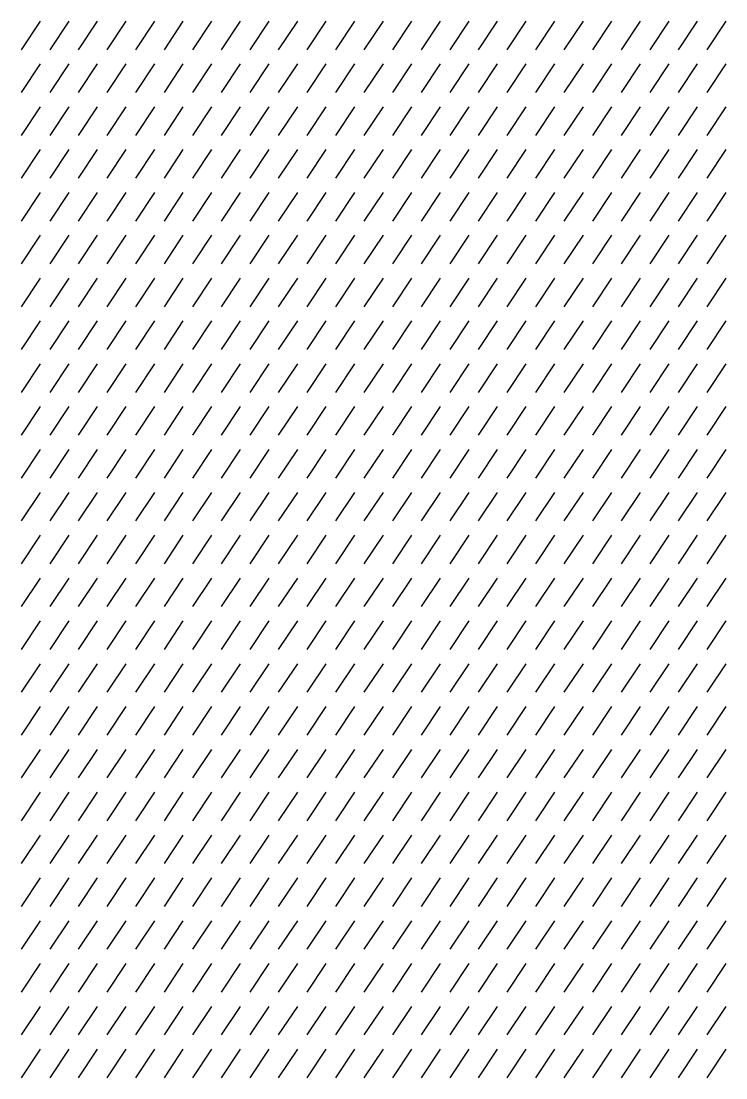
# Model space of a CAD drawing. Header units: inches. Extents: x -55 to 1004, y 12 to 2250.
# Drawn here: x -33.5 to 36.1, y 1503.8 to 1608 of the extents above; entities that cross this region are included whole.
import ezdxf

# ---------------------------------------------------------------- set-up
doc = ezdxf.new("R2010")
doc.units = ezdxf.units.IN
doc.header["$MEASUREMENT"] = 0

msp = doc.modelspace()

# ---------------------------------------------------------------- linework, layer by layer
for p, q in [((-31.59, 1607.99), (-33.47, 1605.17)), ((-28.77, 1607.99), (-30.65, 1605.17)), ((-25.95, 1607.99), (-27.83, 1605.17)), ((-23.13, 1607.99), (-25.01, 1605.17)), ((-20.31, 1607.99), (-22.19, 1605.17)), ((-17.5, 1607.99), (-19.37, 1605.17)), ((-14.68, 1607.99), (-16.56, 1605.17)), ((-11.86, 1607.99), (-13.74, 1605.17)), ((-9.04, 1607.99), (-10.92, 1605.17)), ((-6.22, 1607.99), (-8.1, 1605.17)), ((-3.4, 1607.99), (-5.28, 1605.17)), ((-0.59, 1607.99), (-2.47, 1605.17)), ((2.23, 1607.99), (0.35, 1605.17)), ((5.05, 1607.99), (3.17, 1605.17)), ((7.87, 1607.99), (5.99, 1605.17)), ((10.69, 1607.99), (8.81, 1605.17)), ((13.5, 1607.99), (11.63, 1605.17)), ((16.32, 1607.99), (14.44, 1605.17)), ((19.14, 1607.99), (17.26, 1605.17)), ((21.96, 1607.99), (20.08, 1605.17)), ((24.78, 1607.99), (22.9, 1605.17)), ((27.6, 1607.99), (25.72, 1605.17)), ((30.41, 1607.99), (28.54, 1605.17)), ((33.23, 1607.99), (31.35, 1605.17)), ((36.05, 1607.99), (34.17, 1605.17)), ((-31.59, 1603.77), (-33.47, 1600.95)), ((-28.77, 1603.77), (-30.65, 1600.95)), ((-25.95, 1603.77), (-27.83, 1600.95)), ((-23.13, 1603.77), (-25.01, 1600.95)), ((-20.31, 1603.77), (-22.19, 1600.95)), ((-17.5, 1603.77), (-19.37, 1600.95)), ((-14.68, 1603.77), (-16.56, 1600.95)), ((-11.86, 1603.77), (-13.74, 1600.95)), ((-9.04, 1603.77), (-10.92, 1600.95)), ((-6.22, 1603.77), (-8.1, 1600.95)), ((-3.4, 1603.77), (-5.28, 1600.95)), ((-0.59, 1603.77), (-2.47, 1600.95)), ((2.23, 1603.77), (0.35, 1600.95)), ((5.05, 1603.77), (3.17, 1600.95)), ((7.87, 1603.77), (5.99, 1600.95)), ((10.69, 1603.77), (8.81, 1600.95)), ((13.5, 1603.77), (11.63, 1600.95)), ((16.32, 1603.77), (14.44, 1600.95)), ((19.14, 1603.77), (17.26, 1600.95)), ((21.96, 1603.77), (20.08, 1600.95)), ((24.78, 1603.77), (22.9, 1600.95)), ((27.6, 1603.77), (25.72, 1600.95)), ((30.41, 1603.77), (28.54, 1600.95)), ((33.23, 1603.77), (31.35, 1600.95)), ((36.05, 1603.77), (34.17, 1600.95)), ((-31.59, 1599.54), (-33.47, 1596.72)), ((-28.77, 1599.54), (-30.65, 1596.72)), ((-25.95, 1599.54), (-27.83, 1596.72)), ((-23.13, 1599.54), (-25.01, 1596.72)), ((-20.31, 1599.54), (-22.19, 1596.72)), ((-17.5, 1599.54), (-19.37, 1596.72)), ((-14.68, 1599.54), (-16.56, 1596.72)), ((-11.86, 1599.54), (-13.74, 1596.72)), ((-9.04, 1599.54), (-10.92, 1596.72)), ((-6.22, 1599.54), (-8.1, 1596.72)), ((-3.4, 1599.54), (-5.28, 1596.72)), ((-0.59, 1599.54), (-2.47, 1596.72)), ((2.23, 1599.54), (0.35, 1596.72)), ((5.05, 1599.54), (3.17, 1596.72)), ((7.87, 1599.54), (5.99, 1596.72)), ((10.69, 1599.54), (8.81, 1596.72)), ((13.5, 1599.54), (11.63, 1596.72)), ((16.32, 1599.54), (14.44, 1596.72)), ((19.14, 1599.54), (17.26, 1596.72)), ((21.96, 1599.54), (20.08, 1596.72)), ((24.78, 1599.54), (22.9, 1596.72)), ((27.6, 1599.54), (25.72, 1596.72)), ((30.41, 1599.54), (28.54, 1596.72)), ((33.23, 1599.54), (31.35, 1596.72)), ((36.05, 1599.54), (34.17, 1596.72)), ((-31.59, 1595.32), (-33.47, 1592.5)), ((-28.77, 1595.32), (-30.65, 1592.5)), ((-25.95, 1595.32), (-27.83, 1592.5)), ((-23.13, 1595.32), (-25.01, 1592.5)), ((-20.31, 1595.32), (-22.19, 1592.5)), ((-17.5, 1595.32), (-19.37, 1592.5)), ((-14.68, 1595.32), (-16.56, 1592.5)), ((-11.86, 1595.32), (-13.74, 1592.5)), ((-9.04, 1595.32), (-10.92, 1592.5)), ((-6.22, 1595.32), (-8.1, 1592.5)), ((-3.4, 1595.32), (-5.28, 1592.5)), ((-0.59, 1595.32), (-2.47, 1592.5)), ((2.23, 1595.32), (0.35, 1592.5)), ((5.05, 1595.32), (3.17, 1592.5)), ((7.87, 1595.32), (5.99, 1592.5)), ((10.69, 1595.32), (8.81, 1592.5)), ((13.5, 1595.32), (11.63, 1592.5)), ((16.32, 1595.32), (14.44, 1592.5)), ((19.14, 1595.32), (17.26, 1592.5)), ((21.96, 1595.32), (20.08, 1592.5)), ((24.78, 1595.32), (22.9, 1592.5)), ((27.6, 1595.32), (25.72, 1592.5)), ((30.41, 1595.32), (28.54, 1592.5)), ((33.23, 1595.32), (31.35, 1592.5)), ((36.05, 1595.32), (34.17, 1592.5)), ((-31.59, 1591.09), (-33.47, 1588.27)), ((-28.77, 1591.09), (-30.65, 1588.27)), ((-25.95, 1591.09), (-27.83, 1588.27)), ((-23.13, 1591.09), (-25.01, 1588.27)), ((-20.31, 1591.09), (-22.19, 1588.27)), ((-17.5, 1591.09), (-19.37, 1588.27)), ((-14.68, 1591.09), (-16.56, 1588.27)), ((-11.86, 1591.09), (-13.74, 1588.27)), ((-9.04, 1591.09), (-10.92, 1588.27)), ((-6.22, 1591.09), (-8.1, 1588.27)), ((-3.4, 1591.09), (-5.28, 1588.27)), ((-0.59, 1591.09), (-2.47, 1588.27)), ((2.23, 1591.09), (0.35, 1588.27)), ((5.05, 1591.09), (3.17, 1588.27)), ((7.87, 1591.09), (5.99, 1588.27)), ((10.69, 1591.09), (8.81, 1588.27)), ((13.5, 1591.09), (11.63, 1588.27)), ((16.32, 1591.09), (14.44, 1588.27)), ((19.14, 1591.09), (17.26, 1588.27)), ((21.96, 1591.09), (20.08, 1588.27)), ((24.78, 1591.09), (22.9, 1588.27)), ((27.6, 1591.09), (25.72, 1588.27)), ((30.41, 1591.09), (28.54, 1588.27)), ((33.23, 1591.09), (31.35, 1588.27)), ((36.05, 1591.09), (34.17, 1588.27)), ((-31.59, 1586.87), (-33.47, 1584.05)), ((-28.77, 1586.87), (-30.65, 1584.05)), ((-25.95, 1586.87), (-27.83, 1584.05)), ((-23.13, 1586.87), (-25.01, 1584.05)), ((-20.31, 1586.87), (-22.19, 1584.05)), ((-17.5, 1586.87), (-19.37, 1584.05)), ((-14.68, 1586.87), (-16.56, 1584.05)), ((-11.86, 1586.87), (-13.74, 1584.05)), ((-9.04, 1586.87), (-10.92, 1584.05)), ((-6.22, 1586.87), (-8.1, 1584.05)), ((-3.4, 1586.87), (-5.28, 1584.05)), ((-0.59, 1586.87), (-2.47, 1584.05)), ((2.23, 1586.87), (0.35, 1584.05)), ((5.05, 1586.87), (3.17, 1584.05)), ((7.87, 1586.87), (5.99, 1584.05)), ((10.69, 1586.87), (8.81, 1584.05)), ((13.5, 1586.87), (11.63, 1584.05)), ((16.32, 1586.87), (14.44, 1584.05)), ((19.14, 1586.87), (17.26, 1584.05)), ((21.96, 1586.87), (20.08, 1584.05)), ((24.78, 1586.87), (22.9, 1584.05)), ((27.6, 1586.87), (25.72, 1584.05)), ((30.41, 1586.87), (28.54, 1584.05)), ((33.23, 1586.87), (31.35, 1584.05)), ((36.05, 1586.87), (34.17, 1584.05)), ((-31.59, 1582.64), (-33.47, 1579.82)), ((-28.77, 1582.64), (-30.65, 1579.82)), ((-25.95, 1582.64), (-27.83, 1579.82)), ((-23.13, 1582.64), (-25.01, 1579.82)), ((-20.31, 1582.64), (-22.19, 1579.82)), ((-17.5, 1582.64), (-19.37, 1579.82)), ((-14.68, 1582.64), (-16.56, 1579.82)), ((-11.86, 1582.64), (-13.74, 1579.82)), ((-9.04, 1582.64), (-10.92, 1579.82)), ((-6.22, 1582.64), (-8.1, 1579.82)), ((-3.4, 1582.64), (-5.28, 1579.82)), ((-0.59, 1582.64), (-2.47, 1579.82)), ((2.23, 1582.64), (0.35, 1579.82)), ((5.05, 1582.64), (3.17, 1579.82)), ((7.87, 1582.64), (5.99, 1579.82)), ((10.69, 1582.64), (8.81, 1579.82)), ((13.5, 1582.64), (11.63, 1579.82)), ((16.32, 1582.64), (14.44, 1579.82)), ((19.14, 1582.64), (17.26, 1579.82)), ((21.96, 1582.64), (20.08, 1579.82)), ((24.78, 1582.64), (22.9, 1579.82)), ((27.6, 1582.64), (25.72, 1579.82)), ((30.41, 1582.64), (28.54, 1579.82)), ((33.23, 1582.64), (31.35, 1579.82)), ((36.05, 1582.64), (34.17, 1579.82)), ((-31.59, 1578.42), (-33.47, 1575.6)), ((-28.77, 1578.42), (-30.65, 1575.6)), ((-25.95, 1578.42), (-27.83, 1575.6)), ((-23.13, 1578.42), (-25.01, 1575.6)), ((-20.31, 1578.42), (-22.19, 1575.6)), ((-17.5, 1578.42), (-19.37, 1575.6)), ((-14.68, 1578.42), (-16.56, 1575.6)), ((-11.86, 1578.42), (-13.74, 1575.6)), ((-9.04, 1578.42), (-10.92, 1575.6)), ((-6.22, 1578.42), (-8.1, 1575.6)), ((-3.4, 1578.42), (-5.28, 1575.6)), ((-0.59, 1578.42), (-2.47, 1575.6)), ((2.23, 1578.42), (0.35, 1575.6)), ((5.05, 1578.42), (3.17, 1575.6)), ((7.87, 1578.42), (5.99, 1575.6)), ((10.69, 1578.42), (8.81, 1575.6)), ((13.5, 1578.42), (11.63, 1575.6)), ((16.32, 1578.42), (14.44, 1575.6)), ((19.14, 1578.42), (17.26, 1575.6)), ((21.96, 1578.42), (20.08, 1575.6)), ((24.78, 1578.42), (22.9, 1575.6)), ((27.6, 1578.42), (25.72, 1575.6)), ((30.41, 1578.42), (28.54, 1575.6)), ((33.23, 1578.42), (31.35, 1575.6)), ((36.05, 1578.42), (34.17, 1575.6)), ((-31.59, 1574.19), (-33.47, 1571.37)), ((-28.77, 1574.19), (-30.65, 1571.37)), ((-25.95, 1574.19), (-27.83, 1571.37)), ((-23.13, 1574.19), (-25.01, 1571.37)), ((-20.31, 1574.19), (-22.19, 1571.37)), ((-17.5, 1574.19), (-19.37, 1571.37)), ((-14.68, 1574.19), (-16.56, 1571.37)), ((-11.86, 1574.19), (-13.74, 1571.37)), ((-9.04, 1574.19), (-10.92, 1571.37)), ((-6.22, 1574.19), (-8.1, 1571.37)), ((-3.4, 1574.19), (-5.28, 1571.37)), ((-0.59, 1574.19), (-2.47, 1571.37)), ((2.23, 1574.19), (0.35, 1571.37)), ((5.05, 1574.19), (3.17, 1571.37)), ((7.87, 1574.19), (5.99, 1571.37)), ((10.69, 1574.19), (8.81, 1571.37)), ((13.5, 1574.19), (11.63, 1571.37)), ((16.32, 1574.19), (14.44, 1571.37)), ((19.14, 1574.19), (17.26, 1571.37)), ((21.96, 1574.19), (20.08, 1571.37)), ((24.78, 1574.19), (22.9, 1571.37)), ((27.6, 1574.19), (25.72, 1571.37)), ((30.41, 1574.19), (28.54, 1571.37)), ((33.23, 1574.19), (31.35, 1571.37)), ((36.05, 1574.19), (34.17, 1571.37)), ((-31.59, 1569.97), (-33.47, 1567.15)), ((-28.77, 1569.97), (-30.65, 1567.15)), ((-25.95, 1569.97), (-27.83, 1567.15)), ((-23.13, 1569.97), (-25.01, 1567.15)), ((-20.31, 1569.97), (-22.19, 1567.15)), ((-17.5, 1569.97), (-19.37, 1567.15)), ((-14.68, 1569.97), (-16.56, 1567.15)), ((-11.86, 1569.97), (-13.74, 1567.15)), ((-9.04, 1569.97), (-10.92, 1567.15)), ((-6.22, 1569.97), (-8.1, 1567.15)), ((-3.4, 1569.97), (-5.28, 1567.15)), ((-0.59, 1569.97), (-2.47, 1567.15)), ((2.23, 1569.97), (0.35, 1567.15)), ((5.05, 1569.97), (3.17, 1567.15)), ((7.87, 1569.97), (5.99, 1567.15)), ((10.69, 1569.97), (8.81, 1567.15)), ((13.5, 1569.97), (11.63, 1567.15)), ((16.32, 1569.97), (14.44, 1567.15)), ((19.14, 1569.97), (17.26, 1567.15)), ((21.96, 1569.97), (20.08, 1567.15)), ((24.78, 1569.97), (22.9, 1567.15)), ((27.6, 1569.97), (25.72, 1567.15)), ((30.41, 1569.97), (28.54, 1567.15)), ((33.23, 1569.97), (31.35, 1567.15)), ((36.05, 1569.97), (34.17, 1567.15)), ((-31.59, 1565.74), (-33.47, 1562.92)), ((-28.77, 1565.74), (-30.65, 1562.92)), ((-25.95, 1565.74), (-27.83, 1562.92)), ((-23.13, 1565.74), (-25.01, 1562.92)), ((-20.31, 1565.74), (-22.19, 1562.92)), ((-17.5, 1565.74), (-19.37, 1562.92)), ((-14.68, 1565.74), (-16.56, 1562.92)), ((-11.86, 1565.74), (-13.74, 1562.92)), ((-9.04, 1565.74), (-10.92, 1562.92)), ((-6.22, 1565.74), (-8.1, 1562.92)), ((-3.4, 1565.74), (-5.28, 1562.92)), ((-0.59, 1565.74), (-2.47, 1562.92)), ((2.23, 1565.74), (0.35, 1562.92)), ((5.05, 1565.74), (3.17, 1562.92)), ((7.87, 1565.74), (5.99, 1562.92)), ((10.69, 1565.74), (8.81, 1562.92)), ((13.5, 1565.74), (11.63, 1562.92)), ((16.32, 1565.74), (14.44, 1562.92)), ((19.14, 1565.74), (17.26, 1562.92)), ((21.96, 1565.74), (20.08, 1562.92)), ((24.78, 1565.74), (22.9, 1562.92)), ((27.6, 1565.74), (25.72, 1562.92)), ((30.41, 1565.74), (28.54, 1562.92)), ((33.23, 1565.74), (31.35, 1562.92)), ((36.05, 1565.74), (34.17, 1562.92)), ((-31.59, 1561.51), (-33.47, 1558.7)), ((-28.77, 1561.51), (-30.65, 1558.7)), ((-25.95, 1561.51), (-27.83, 1558.7)), ((-23.13, 1561.51), (-25.01, 1558.7)), ((-20.31, 1561.51), (-22.19, 1558.7)), ((-17.5, 1561.51), (-19.37, 1558.7)), ((-14.68, 1561.51), (-16.56, 1558.7)), ((-11.86, 1561.51), (-13.74, 1558.7)), ((-9.04, 1561.51), (-10.92, 1558.7)), ((-6.22, 1561.51), (-8.1, 1558.7)), ((-3.4, 1561.51), (-5.28, 1558.7)), ((-0.59, 1561.51), (-2.47, 1558.7)), ((2.23, 1561.51), (0.35, 1558.7)), ((5.05, 1561.51), (3.17, 1558.7)), ((7.87, 1561.51), (5.99, 1558.7)), ((10.69, 1561.51), (8.81, 1558.7)), ((13.5, 1561.51), (11.63, 1558.7)), ((16.32, 1561.51), (14.44, 1558.7)), ((19.14, 1561.51), (17.26, 1558.7)), ((21.96, 1561.51), (20.08, 1558.7)), ((24.78, 1561.51), (22.9, 1558.7)), ((27.6, 1561.51), (25.72, 1558.7)), ((30.41, 1561.51), (28.54, 1558.7)), ((33.23, 1561.51), (31.35, 1558.7)), ((36.05, 1561.51), (34.17, 1558.7)), ((-31.59, 1557.29), (-33.47, 1554.47)), ((-28.77, 1557.29), (-30.65, 1554.47)), ((-25.95, 1557.29), (-27.83, 1554.47)), ((-23.13, 1557.29), (-25.01, 1554.47)), ((-20.31, 1557.29), (-22.19, 1554.47)), ((-17.5, 1557.29), (-19.37, 1554.47)), ((-14.68, 1557.29), (-16.56, 1554.47)), ((-11.86, 1557.29), (-13.74, 1554.47)), ((-9.04, 1557.29), (-10.92, 1554.47)), ((-6.22, 1557.29), (-8.1, 1554.47)), ((-3.4, 1557.29), (-5.28, 1554.47)), ((-0.59, 1557.29), (-2.47, 1554.47)), ((2.23, 1557.29), (0.35, 1554.47)), ((5.05, 1557.29), (3.17, 1554.47)), ((7.87, 1557.29), (5.99, 1554.47)), ((10.69, 1557.29), (8.81, 1554.47)), ((13.5, 1557.29), (11.63, 1554.47)), ((16.32, 1557.29), (14.44, 1554.47)), ((19.14, 1557.29), (17.26, 1554.47)), ((21.96, 1557.29), (20.08, 1554.47)), ((24.78, 1557.29), (22.9, 1554.47)), ((27.6, 1557.29), (25.72, 1554.47)), ((30.41, 1557.29), (28.54, 1554.47)), ((33.23, 1557.29), (31.35, 1554.47)), ((36.05, 1557.29), (34.17, 1554.47)), ((-31.59, 1553.06), (-33.47, 1550.25)), ((-28.77, 1553.06), (-30.65, 1550.25)), ((-25.95, 1553.06), (-27.83, 1550.25)), ((-23.13, 1553.06), (-25.01, 1550.25)), ((-20.31, 1553.06), (-22.19, 1550.25)), ((-17.5, 1553.06), (-19.37, 1550.25)), ((-14.68, 1553.06), (-16.56, 1550.25)), ((-11.86, 1553.06), (-13.74, 1550.25)), ((-9.04, 1553.06), (-10.92, 1550.25)), ((-6.22, 1553.06), (-8.1, 1550.25)), ((-3.4, 1553.06), (-5.28, 1550.25)), ((-0.59, 1553.06), (-2.47, 1550.25)), ((2.23, 1553.06), (0.35, 1550.25)), ((5.05, 1553.06), (3.17, 1550.25)), ((7.87, 1553.06), (5.99, 1550.25)), ((10.69, 1553.06), (8.81, 1550.25)), ((13.5, 1553.06), (11.63, 1550.25)), ((16.32, 1553.06), (14.44, 1550.25)), ((19.14, 1553.06), (17.26, 1550.25)), ((21.96, 1553.06), (20.08, 1550.25)), ((24.78, 1553.06), (22.9, 1550.25)), ((27.6, 1553.06), (25.72, 1550.25)), ((30.41, 1553.06), (28.54, 1550.25)), ((33.23, 1553.06), (31.35, 1550.25)), ((36.05, 1553.06), (34.17, 1550.25)), ((-31.59, 1548.84), (-33.47, 1546.02)), ((-28.77, 1548.84), (-30.65, 1546.02)), ((-25.95, 1548.84), (-27.83, 1546.02)), ((-23.13, 1548.84), (-25.01, 1546.02)), ((-20.31, 1548.84), (-22.19, 1546.02)), ((-17.5, 1548.84), (-19.37, 1546.02)), ((-14.68, 1548.84), (-16.56, 1546.02)), ((-11.86, 1548.84), (-13.74, 1546.02)), ((-9.04, 1548.84), (-10.92, 1546.02)), ((-6.22, 1548.84), (-8.1, 1546.02)), ((-3.4, 1548.84), (-5.28, 1546.02)), ((-0.59, 1548.84), (-2.47, 1546.02)), ((2.23, 1548.84), (0.35, 1546.02)), ((5.05, 1548.84), (3.17, 1546.02)), ((7.87, 1548.84), (5.99, 1546.02)), ((10.69, 1548.84), (8.81, 1546.02)), ((13.5, 1548.84), (11.63, 1546.02)), ((16.32, 1548.84), (14.44, 1546.02)), ((19.14, 1548.84), (17.26, 1546.02)), ((21.96, 1548.84), (20.08, 1546.02)), ((24.78, 1548.84), (22.9, 1546.02)), ((27.6, 1548.84), (25.72, 1546.02)), ((30.41, 1548.84), (28.54, 1546.02)), ((33.23, 1548.84), (31.35, 1546.02)), ((36.05, 1548.84), (34.17, 1546.02)), ((-31.59, 1544.61), (-33.47, 1541.8)), ((-28.77, 1544.61), (-30.65, 1541.8)), ((-25.95, 1544.61), (-27.83, 1541.8)), ((-23.13, 1544.61), (-25.01, 1541.8)), ((-20.31, 1544.61), (-22.19, 1541.8)), ((-17.5, 1544.61), (-19.37, 1541.8)), ((-14.68, 1544.61), (-16.56, 1541.8)), ((-11.86, 1544.61), (-13.74, 1541.8)), ((-9.04, 1544.61), (-10.92, 1541.8)), ((-6.22, 1544.61), (-8.1, 1541.8)), ((-3.4, 1544.61), (-5.28, 1541.8)), ((-0.59, 1544.61), (-2.47, 1541.8)), ((2.23, 1544.61), (0.35, 1541.8)), ((5.05, 1544.61), (3.17, 1541.8)), ((7.87, 1544.61), (5.99, 1541.8)), ((10.69, 1544.61), (8.81, 1541.8)), ((13.5, 1544.61), (11.63, 1541.8)), ((16.32, 1544.61), (14.44, 1541.8)), ((19.14, 1544.61), (17.26, 1541.8)), ((21.96, 1544.61), (20.08, 1541.8)), ((24.78, 1544.61), (22.9, 1541.8)), ((27.6, 1544.61), (25.72, 1541.8)), ((30.41, 1544.61), (28.54, 1541.8)), ((33.23, 1544.61), (31.35, 1541.8)), ((36.05, 1544.61), (34.17, 1541.8)), ((-31.59, 1540.39), (-33.47, 1537.57)), ((-28.77, 1540.39), (-30.65, 1537.57)), ((-25.95, 1540.39), (-27.83, 1537.57)), ((-23.13, 1540.39), (-25.01, 1537.57)), ((-20.31, 1540.39), (-22.19, 1537.57)), ((-17.5, 1540.39), (-19.37, 1537.57)), ((-14.68, 1540.39), (-16.56, 1537.57)), ((-11.86, 1540.39), (-13.74, 1537.57)), ((-9.04, 1540.39), (-10.92, 1537.57)), ((-6.22, 1540.39), (-8.1, 1537.57)), ((-3.4, 1540.39), (-5.28, 1537.57)), ((-0.59, 1540.39), (-2.47, 1537.57)), ((2.23, 1540.39), (0.35, 1537.57)), ((5.05, 1540.39), (3.17, 1537.57)), ((7.87, 1540.39), (5.99, 1537.57)), ((10.69, 1540.39), (8.81, 1537.57)), ((13.5, 1540.39), (11.63, 1537.57)), ((16.32, 1540.39), (14.44, 1537.57)), ((19.14, 1540.39), (17.26, 1537.57)), ((21.96, 1540.39), (20.08, 1537.57)), ((24.78, 1540.39), (22.9, 1537.57)), ((27.6, 1540.39), (25.72, 1537.57)), ((30.41, 1540.39), (28.54, 1537.57)), ((33.23, 1540.39), (31.35, 1537.57)), ((36.05, 1540.39), (34.17, 1537.57)), ((-31.59, 1536.16), (-33.47, 1533.35)), ((-28.77, 1536.16), (-30.65, 1533.35)), ((-25.95, 1536.16), (-27.83, 1533.35)), ((-23.13, 1536.16), (-25.01, 1533.35)), ((-20.31, 1536.16), (-22.19, 1533.35)), ((-17.5, 1536.16), (-19.37, 1533.35)), ((-14.68, 1536.16), (-16.56, 1533.35)), ((-11.86, 1536.16), (-13.74, 1533.35)), ((-9.04, 1536.16), (-10.92, 1533.35)), ((-6.22, 1536.16), (-8.1, 1533.35)), ((-3.4, 1536.16), (-5.28, 1533.35)), ((-0.59, 1536.16), (-2.47, 1533.35)), ((2.23, 1536.16), (0.35, 1533.35)), ((5.05, 1536.16), (3.17, 1533.35)), ((7.87, 1536.16), (5.99, 1533.35)), ((10.69, 1536.16), (8.81, 1533.35)), ((13.5, 1536.16), (11.63, 1533.35)), ((16.32, 1536.16), (14.44, 1533.35)), ((19.14, 1536.16), (17.26, 1533.35)), ((21.96, 1536.16), (20.08, 1533.35)), ((24.78, 1536.16), (22.9, 1533.35)), ((27.6, 1536.16), (25.72, 1533.35)), ((30.41, 1536.16), (28.54, 1533.35)), ((33.23, 1536.16), (31.35, 1533.35)), ((36.05, 1536.16), (34.17, 1533.35)), ((-31.59, 1531.94), (-33.47, 1529.12)), ((-28.77, 1531.94), (-30.65, 1529.12)), ((-25.95, 1531.94), (-27.83, 1529.12)), ((-23.13, 1531.94), (-25.01, 1529.12)), ((-20.31, 1531.94), (-22.19, 1529.12)), ((-17.5, 1531.94), (-19.37, 1529.12)), ((-14.68, 1531.94), (-16.56, 1529.12)), ((-11.86, 1531.94), (-13.74, 1529.12)), ((-9.04, 1531.94), (-10.92, 1529.12)), ((-6.22, 1531.94), (-8.1, 1529.12)), ((-3.4, 1531.94), (-5.28, 1529.12)), ((-0.59, 1531.94), (-2.47, 1529.12)), ((2.23, 1531.94), (0.35, 1529.12)), ((5.05, 1531.94), (3.17, 1529.12)), ((7.87, 1531.94), (5.99, 1529.12)), ((10.69, 1531.94), (8.81, 1529.12)), ((13.5, 1531.94), (11.63, 1529.12)), ((16.32, 1531.94), (14.44, 1529.12)), ((19.14, 1531.94), (17.26, 1529.12)), ((21.96, 1531.94), (20.08, 1529.12)), ((24.78, 1531.94), (22.9, 1529.12)), ((27.6, 1531.94), (25.72, 1529.12)), ((30.41, 1531.94), (28.54, 1529.12)), ((33.23, 1531.94), (31.35, 1529.12)), ((36.05, 1531.94), (34.17, 1529.12)), ((-31.59, 1527.71), (-33.47, 1524.9)), ((-28.77, 1527.71), (-30.65, 1524.9)), ((-25.95, 1527.71), (-27.83, 1524.9)), ((-23.13, 1527.71), (-25.01, 1524.9)), ((-20.31, 1527.71), (-22.19, 1524.9)), ((-17.5, 1527.71), (-19.37, 1524.9)), ((-14.68, 1527.71), (-16.56, 1524.9)), ((-11.86, 1527.71), (-13.74, 1524.9)), ((-9.04, 1527.71), (-10.92, 1524.9)), ((-6.22, 1527.71), (-8.1, 1524.9)), ((-3.4, 1527.71), (-5.28, 1524.9)), ((-0.59, 1527.71), (-2.47, 1524.9)), ((2.23, 1527.71), (0.35, 1524.9)), ((5.05, 1527.71), (3.17, 1524.9)), ((7.87, 1527.71), (5.99, 1524.9)), ((10.69, 1527.71), (8.81, 1524.9)), ((13.5, 1527.71), (11.63, 1524.9)), ((16.32, 1527.71), (14.44, 1524.9)), ((19.14, 1527.71), (17.26, 1524.9)), ((21.96, 1527.71), (20.08, 1524.9)), ((24.78, 1527.71), (22.9, 1524.9)), ((27.6, 1527.71), (25.72, 1524.9)), ((30.41, 1527.71), (28.54, 1524.9)), ((33.23, 1527.71), (31.35, 1524.9)), ((36.05, 1527.71), (34.17, 1524.9)), ((-31.59, 1523.49), (-33.47, 1520.67)), ((-28.77, 1523.49), (-30.65, 1520.67)), ((-25.95, 1523.49), (-27.83, 1520.67)), ((-23.13, 1523.49), (-25.01, 1520.67)), ((-20.31, 1523.49), (-22.19, 1520.67)), ((-17.5, 1523.49), (-19.37, 1520.67)), ((-14.68, 1523.49), (-16.56, 1520.67)), ((-11.86, 1523.49), (-13.74, 1520.67)), ((-9.04, 1523.49), (-10.92, 1520.67)), ((-6.22, 1523.49), (-8.1, 1520.67)), ((-3.4, 1523.49), (-5.28, 1520.67)), ((-0.59, 1523.49), (-2.47, 1520.67)), ((2.23, 1523.49), (0.35, 1520.67)), ((5.05, 1523.49), (3.17, 1520.67)), ((7.87, 1523.49), (5.99, 1520.67)), ((10.69, 1523.49), (8.81, 1520.67)), ((13.5, 1523.49), (11.63, 1520.67)), ((16.32, 1523.49), (14.44, 1520.67)), ((19.14, 1523.49), (17.26, 1520.67)), ((21.96, 1523.49), (20.08, 1520.67)), ((24.78, 1523.49), (22.9, 1520.67)), ((27.6, 1523.49), (25.72, 1520.67)), ((30.41, 1523.49), (28.54, 1520.67)), ((33.23, 1523.49), (31.35, 1520.67)), ((36.05, 1523.49), (34.17, 1520.67)), ((-31.59, 1519.26), (-33.47, 1516.45)), ((-28.77, 1519.26), (-30.65, 1516.45)), ((-25.95, 1519.26), (-27.83, 1516.45)), ((-23.13, 1519.26), (-25.01, 1516.45)), ((-20.31, 1519.26), (-22.19, 1516.45)), ((-17.5, 1519.26), (-19.37, 1516.45)), ((-14.68, 1519.26), (-16.56, 1516.45)), ((-11.86, 1519.26), (-13.74, 1516.45)), ((-9.04, 1519.26), (-10.92, 1516.45)), ((-6.22, 1519.26), (-8.1, 1516.45)), ((-3.4, 1519.26), (-5.28, 1516.45)), ((-0.59, 1519.26), (-2.47, 1516.45)), ((2.23, 1519.26), (0.35, 1516.45)), ((5.05, 1519.26), (3.17, 1516.45)), ((7.87, 1519.26), (5.99, 1516.45)), ((10.69, 1519.26), (8.81, 1516.45)), ((13.5, 1519.26), (11.63, 1516.45)), ((16.32, 1519.26), (14.44, 1516.45)), ((19.14, 1519.26), (17.26, 1516.45)), ((21.96, 1519.26), (20.08, 1516.45)), ((24.78, 1519.26), (22.9, 1516.45)), ((27.6, 1519.26), (25.72, 1516.45)), ((30.41, 1519.26), (28.54, 1516.45)), ((33.23, 1519.26), (31.35, 1516.45)), ((36.05, 1519.26), (34.17, 1516.45)), ((-31.59, 1515.04), (-33.47, 1512.22)), ((-28.77, 1515.04), (-30.65, 1512.22)), ((-25.95, 1515.04), (-27.83, 1512.22)), ((-23.13, 1515.04), (-25.01, 1512.22)), ((-20.31, 1515.04), (-22.19, 1512.22)), ((-17.5, 1515.04), (-19.37, 1512.22)), ((-14.68, 1515.04), (-16.56, 1512.22)), ((-11.86, 1515.04), (-13.74, 1512.22)), ((-9.04, 1515.04), (-10.92, 1512.22)), ((-6.22, 1515.04), (-8.1, 1512.22)), ((-3.4, 1515.04), (-5.28, 1512.22)), ((-0.59, 1515.04), (-2.47, 1512.22)), ((2.23, 1515.04), (0.35, 1512.22)), ((5.05, 1515.04), (3.17, 1512.22)), ((7.87, 1515.04), (5.99, 1512.22)), ((10.69, 1515.04), (8.81, 1512.22)), ((13.5, 1515.04), (11.63, 1512.22)), ((16.32, 1515.04), (14.44, 1512.22)), ((19.14, 1515.04), (17.26, 1512.22)), ((21.96, 1515.04), (20.08, 1512.22)), ((24.78, 1515.04), (22.9, 1512.22)), ((27.6, 1515.04), (25.72, 1512.22)), ((30.41, 1515.04), (28.54, 1512.22)), ((33.23, 1515.04), (31.35, 1512.22)), ((36.05, 1515.04), (34.17, 1512.22)), ((-31.59, 1510.81), (-33.47, 1508)), ((-28.77, 1510.81), (-30.65, 1508)), ((-25.95, 1510.81), (-27.83, 1508)), ((-23.13, 1510.81), (-25.01, 1508)), ((-20.31, 1510.81), (-22.19, 1508)), ((-17.5, 1510.81), (-19.37, 1508)), ((-14.68, 1510.81), (-16.56, 1508)), ((-11.86, 1510.81), (-13.74, 1508)), ((-9.04, 1510.81), (-10.92, 1508)), ((-6.22, 1510.81), (-8.1, 1508)), ((-3.4, 1510.81), (-5.28, 1508)), ((-0.59, 1510.81), (-2.47, 1508)), ((2.23, 1510.81), (0.35, 1508)), ((5.05, 1510.81), (3.17, 1508)), ((7.87, 1510.81), (5.99, 1508)), ((10.69, 1510.81), (8.81, 1508)), ((13.5, 1510.81), (11.63, 1508)), ((16.32, 1510.81), (14.44, 1508)), ((19.14, 1510.81), (17.26, 1508)), ((21.96, 1510.81), (20.08, 1508)), ((24.78, 1510.81), (22.9, 1508)), ((27.6, 1510.81), (25.72, 1508)), ((30.41, 1510.81), (28.54, 1508)), ((33.23, 1510.81), (31.35, 1508)), ((36.05, 1510.81), (34.17, 1508)), ((-31.59, 1506.59), (-33.47, 1503.77)), ((-28.77, 1506.59), (-30.65, 1503.77)), ((-25.95, 1506.59), (-27.83, 1503.77)), ((-23.13, 1506.59), (-25.01, 1503.77)), ((-20.31, 1506.59), (-22.19, 1503.77)), ((-17.5, 1506.59), (-19.37, 1503.77)), ((-14.68, 1506.59), (-16.56, 1503.77)), ((-11.86, 1506.59), (-13.74, 1503.77)), ((-9.04, 1506.59), (-10.92, 1503.77)), ((-6.22, 1506.59), (-8.1, 1503.77)), ((-3.4, 1506.59), (-5.28, 1503.77)), ((-0.59, 1506.59), (-2.47, 1503.77)), ((2.23, 1506.59), (0.35, 1503.77)), ((5.05, 1506.59), (3.17, 1503.77)), ((7.87, 1506.59), (5.99, 1503.77)), ((10.69, 1506.59), (8.81, 1503.77)), ((13.5, 1506.59), (11.63, 1503.77)), ((16.32, 1506.59), (14.44, 1503.77)), ((19.14, 1506.59), (17.26, 1503.77)), ((21.96, 1506.59), (20.08, 1503.77)), ((24.78, 1506.59), (22.9, 1503.77)), ((27.6, 1506.59), (25.72, 1503.77)), ((30.41, 1506.59), (28.54, 1503.77)), ((33.23, 1506.59), (31.35, 1503.77)), ((36.05, 1506.59), (34.17, 1503.77))]:
    msp.add_line(p, q)

doc.saveas('drawing.dxf')
